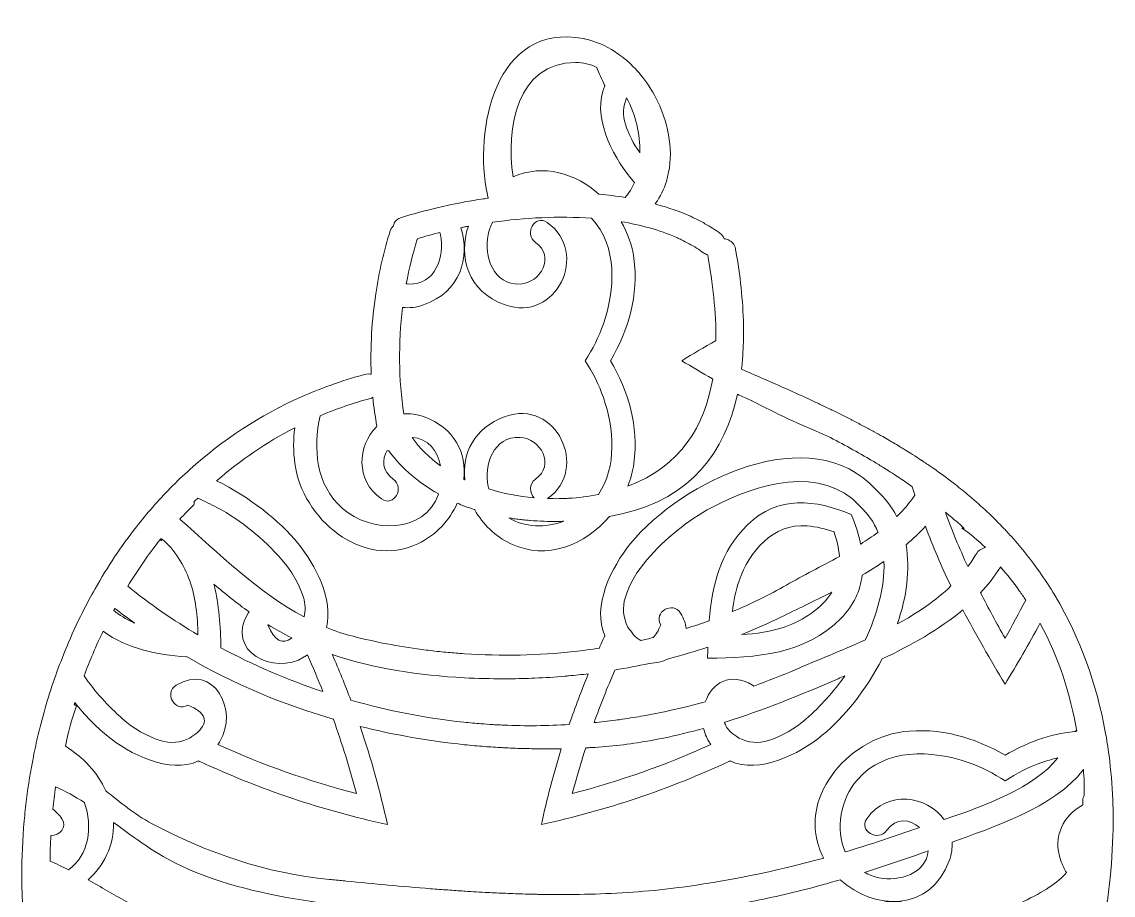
# Model space of a CAD drawing. Header units: inches. Extents: x -812 to 7891, y -3575 to 2748.
# Drawn here: x 2803.1 to 3209.7, y -805.6 to -480.3 of the extents above; entities that cross this region are included whole.
import ezdxf

# ---------------------------------------------------------------- set-up
doc = ezdxf.new("R2010")
doc.units = ezdxf.units.IN
doc.header["$MEASUREMENT"] = 0
doc.layers.add('Layer 1', color=7, linetype='Continuous')

# ---------------------------------------------------------------- blocks, each defined once
blk = doc.blocks.new('block 48')
at = {"layer": 'Layer 1', "lineweight": 0}
for points, knots in [([(3209.56, -770.08), (3209.34, -764.57), (3208.87, -759.09), (3208.17, -753.64), (3207.78, -750.67), (3207.33, -747.72), (3206.79, -744.78), (3203.57, -727.16), (3197.56, -710.07), (3188.09, -694.14), (3188.04, -694.05), (3187.98, -693.97), (3187.93, -693.89), (3186.15, -690.91), (3184.28, -688.05), (3182.34, -685.28), (3179.35, -681.02), (3176.16, -677), (3172.81, -673.19), (3172.3, -672.62), (3171.79, -672.04), (3171.28, -671.48), (3170.75, -670.9), (3170.22, -670.32), (3169.69, -669.75), (3169.51, -669.56), (3169.33, -669.38), (3169.15, -669.19), (3165.02, -664.82), (3160.66, -660.73), (3156.12, -656.9), (3154.41, -655.46), (3152.68, -654.06), (3150.92, -652.68), (3150.34, -652.23), (3149.75, -651.77), (3149.16, -651.32), (3146.79, -649.53), (3144.38, -647.79), (3141.93, -646.1), (3140.79, -645.32), (3139.65, -644.54), (3138.5, -643.77), (3138.45, -643.73), (3138.39, -643.69), (3138.33, -643.66), (3137.22, -642.93), (3136.11, -642.21), (3134.99, -641.51), (3134.75, -641.33), (3134.5, -641.18), (3134.26, -641.04), (3133.4, -640.49), (3132.52, -639.95), (3131.65, -639.42), (3131.15, -639.1), (3130.64, -638.8), (3130.14, -638.5), (3129.38, -638.04), (3128.63, -637.59), (3127.87, -637.15), (3127.38, -636.85), (3126.89, -636.57), (3126.4, -636.29), (3125.56, -635.79), (3124.71, -635.31), (3123.86, -634.83), (3122.82, -634.24), (3121.77, -633.65), (3120.72, -633.08), (3119.48, -632.4), (3118.24, -631.72), (3116.99, -631.06), (3115.65, -630.34), (3114.3, -629.64), (3112.94, -628.94), (3112.57, -628.74), (3112.19, -628.54), (3111.81, -628.35), (3110.83, -627.85), (3109.85, -627.36), (3108.86, -626.87), (3107.53, -626.2), (3106.2, -625.55), (3104.86, -624.9), (3104.76, -624.84), (3104.65, -624.79), (3104.54, -624.74), (3103.47, -624.22), (3102.39, -623.7), (3101.31, -623.19), (3100.05, -622.58), (3098.78, -621.99), (3097.5, -621.39), (3096.44, -620.9), (3095.37, -620.4), (3094.3, -619.92), (3093.62, -619.6), (3092.93, -619.29), (3092.24, -618.97), (3089.45, -617.7), (3086.64, -616.44), (3083.82, -615.2), (3079.64, -613.36), (3075.45, -611.54), (3071.25, -609.73), (3071.27, -609.63), (3071.27, -609.53), (3071.28, -609.44), (3071.51, -607.44), (3071.67, -605.42), (3071.78, -603.38), (3071.98, -600.06), (3072.04, -596.7), (3071.98, -593.32), (3071.8, -584.03), (3070.72, -574.63), (3069.13, -565.63), (3069.08, -565.34), (3069.04, -565.06), (3068.99, -564.78), (3068.71, -563.25), (3067.74, -562.21), (3066.49, -561.62), (3066.42, -561.59), (3066.35, -561.56), (3066.28, -561.53), (3065.83, -561.35), (3065.35, -561.21), (3064.86, -561.14), (3064.85, -561.13), (3064.85, -561.11), (3064.84, -561.1), (3064.53, -560.38), (3064.03, -559.67), (3063.15, -559.02), (3061.4, -557.75), (3059.55, -556.58), (3057.63, -555.5), (3056.34, -554.77), (3055.02, -554.08), (3053.66, -553.44), (3053.18, -553.21), (3052.69, -552.98), (3052.2, -552.76), (3048.27, -550.99), (3044.09, -549.53), (3039.74, -548.33), (3039.53, -548.27), (3039.33, -548.2), (3039.11, -548.14), (3039.11, -548.13), (3039.12, -548.13), (3039.12, -548.12), (3039.17, -548.05), (3039.2, -547.97), (3039.25, -547.91), (3041.03, -545.36), (3042.35, -542.62), (3043.25, -539.73), (3045.99, -530.91), (3044.78, -520.91), (3040.89, -511.93), (3040.8, -511.74), (3040.71, -511.53), (3040.65, -511.32), (3039.17, -508.02), (3037.31, -504.88), (3035.16, -501.99), (3033.36, -499.58), (3031.37, -497.34), (3029.2, -495.36), (3028.64, -494.86), (3028.07, -494.37), (3027.48, -493.92), (3027.23, -493.71), (3026.98, -493.51), (3026.73, -493.32), (3025.88, -492.67), (3025.02, -492.07), (3024.13, -491.49), (3020.63, -489.2), (3016.84, -487.52), (3012.83, -486.69), (3012.68, -486.66), (3012.54, -486.6), (3012.39, -486.57), (2979.43, -480.31), (2971.34, -520.57), (2976.58, -544.68), (2976.67, -545.11), (2976.76, -545.56), (2976.86, -545.98), (2976.29, -546.06), (2975.73, -546.17), (2975.16, -546.26), (2972.74, -546.62), (2970.33, -546.99), (2967.98, -547.42), (2966.14, -547.76), (2964.37, -548.14), (2962.58, -548.52), (2959.76, -549.11), (2957.01, -549.75), (2954.35, -550.43), (2950.93, -551.3), (2947.6, -552.22), (2944.52, -553.21), (2943.03, -553.68), (2942.22, -554.47), (2941.86, -555.36), (2941.74, -555.67), (2941.66, -555.99), (2941.63, -556.32), (2941.09, -556.77), (2940.65, -557.36), (2940.38, -558.15), (2937.97, -565.56), (2936.18, -573.5), (2934.96, -581.65), (2933.5, -591.49), (2932.9, -601.64), (2933.29, -611.6), (2932.57, -611.44), (2931.76, -611.42), (2930.82, -611.68), (2926.43, -612.85), (2922.16, -614.22), (2917.98, -615.72), (2914.35, -617.03), (2910.79, -618.43), (2907.33, -619.96), (2891.79, -626.86), (2877.9, -636.07), (2865.72, -647.05), (2863.21, -649.31), (2860.75, -651.62), (2858.39, -654.02), (2856.16, -656.3), (2854.01, -658.66), (2851.91, -661.06), (2849.81, -663.45), (2847.79, -665.9), (2845.82, -668.4), (2840.11, -675.68), (2834.95, -683.4), (2830.36, -691.51), (2828.73, -694.4), (2827.18, -697.33), (2825.69, -700.3), (2823.58, -704.51), (2821.62, -708.79), (2819.81, -713.15), (2818.35, -716.64), (2816.98, -720.17), (2815.71, -723.74), (2813.16, -730.94), (2811, -738.3), (2809.21, -745.77), (2808.56, -748.54), (2807.94, -751.31), (2807.39, -754.1), (2806.35, -759.32), (2805.5, -764.59), (2804.83, -769.89), (2804.5, -772.59), (2804.22, -775.29), (2803.97, -778), (2803.37, -784.79), (2803.1, -791.62), (2803.11, -798.45), (2803.11, -799.2), (2803.09, -799.95), (2803.1, -800.71), (2803.13, -803), (2803.2, -805.27), (2803.32, -807.51), (2803.32, -807.68), (2803.33, -807.85), (2803.34, -808.01), (2803.35, -808.18), (2803.37, -808.33), (2803.37, -808.5), (2803.53, -811.46), (2803.78, -814.37), (2804.08, -817.25), (2804.81, -824.19), (2805.92, -830.89), (2807.41, -837.35), (2808.03, -840.04), (2808.71, -842.69), (2809.45, -845.29), (2810.19, -847.85), (2810.96, -850.39), (2811.81, -852.87), (2811.73, -853.72), (2811.9, -854.55), (2812.34, -855.25), (2812.34, -855.25), (2813.15, -856.53), (2813.15, -856.53), (2813.49, -857.45), (2813.89, -858.33), (2814.24, -859.23), (2815.27, -861.83), (2816.35, -864.38), (2817.5, -866.88), (2819.61, -871.45), (2821.89, -875.89), (2824.4, -880.16), (2825.96, -882.81), (2827.61, -885.38), (2829.32, -887.91), (2833.13, -893.55), (2837.33, -898.87), (2841.82, -903.95), (2843.81, -906.2), (2845.87, -908.41), (2847.99, -910.55), (2848.93, -911.51), (2849.84, -912.48), (2850.8, -913.41), (2850.68, -914.68), (2851.25, -916.02), (2853.1, -916.99), (2854.15, -917.58), (2855.27, -918.05), (2856.34, -918.58), (2859.44, -921.31), (2862.65, -923.93), (2865.93, -926.48), (2868.24, -928.27), (2870.59, -930.03), (2873.01, -931.73), (2875.14, -933.24), (2877.31, -934.71), (2879.53, -936.13), (2880.19, -936.86), (2881.17, -937.43), (2882.27, -937.79), (2885.41, -939.73), (2888.63, -941.58), (2891.9, -943.38), (2894.62, -944.88), (2897.4, -946.28), (2900.2, -947.68), (2904.19, -949.66), (2908.25, -951.55), (2912.39, -953.33), (2915.03, -954.46), (2917.7, -955.55), (2920.4, -956.6), (2924.73, -958.29), (2929.12, -959.86), (2933.58, -961.33), (2936.58, -962.32), (2939.59, -963.28), (2942.64, -964.17), (2948.15, -965.78), (2953.75, -967.2), (2959.39, -968.49), (2962.19, -969.13), (2964.98, -969.76), (2967.79, -970.32), (2967.86, -970.33), (2967.92, -970.34), (2967.98, -970.36), (2968.04, -970.37), (2968.11, -970.38), (2968.17, -970.39), (2971.19, -970.99), (2974.21, -971.54), (2977.26, -972.05), (2977.84, -972.15), (2978.41, -972.28), (2978.99, -972.37), (2985.19, -973.36), (2991.37, -974.02), (2997.51, -974.36), (3000.31, -974.51), (3003.1, -974.58), (3005.88, -974.61), (3011.56, -974.66), (3017.2, -974.43), (3022.81, -973.98), (3025.65, -973.75), (3028.47, -973.45), (3031.29, -973.09), (3042.26, -971.71), (3053.08, -969.42), (3063.72, -966.34), (3067.09, -965.36), (3070.45, -964.32), (3073.78, -963.2), (3074, -963.14), (3074.21, -963.06), (3074.42, -962.98), (3075.17, -962.73), (3075.92, -962.47), (3076.66, -962.2), (3076.9, -962.12), (3077.15, -962.04), (3077.39, -961.95), (3077.74, -961.82), (3078.1, -961.7), (3078.45, -961.56), (3078.95, -961.39), (3079.44, -961.21), (3079.93, -961.02), (3080.54, -960.8), (3081.15, -960.57), (3081.76, -960.34), (3082.66, -960), (3083.56, -959.66), (3084.46, -959.3), (3085.63, -958.84), (3086.8, -958.37), (3087.97, -957.89), (3089.13, -957.41), (3090.3, -956.93), (3091.46, -956.43), (3092.44, -956.01), (3093.42, -955.59), (3094.4, -955.17), (3095.37, -954.74), (3096.34, -954.31), (3097.31, -953.87), (3097.33, -953.88), (3097.34, -953.88), (3097.34, -953.86), (3098.31, -953.42), (3099.27, -952.98), (3100.24, -952.53), (3101.88, -951.77), (3103.51, -950.99), (3105.14, -950.19), (3106.5, -949.53), (3107.85, -948.86), (3109.19, -948.17), (3109.88, -947.83), (3110.57, -947.47), (3111.25, -947.11), (3112.37, -946.54), (3113.49, -945.95), (3114.61, -945.35), (3116.35, -944.42), (3118.09, -943.51), (3119.81, -942.55), (3120.67, -942.07), (3121.5, -941.57), (3122.33, -941.07), (3122.78, -940.8), (3123.24, -940.53), (3123.7, -940.26), (3126.97, -938.33), (3130.15, -936.35), (3133.21, -934.31), (3134.06, -933.75), (3134.89, -933.18), (3135.73, -932.61), (3135.74, -932.61), (3135.75, -932.61), (3135.75, -932.6), (3136.57, -932.03), (3137.39, -931.46), (3138.19, -930.88), (3139.01, -930.3), (3139.82, -929.71), (3140.62, -929.12), (3141.42, -928.53), (3142.21, -927.93), (3142.99, -927.33), (3143.96, -926.59), (3144.92, -925.85), (3145.86, -925.09), (3146.45, -924.62), (3147.03, -924.15), (3147.61, -923.67), (3148.18, -923.21), (3148.74, -922.74), (3149.3, -922.26), (3151.28, -920.59), (3153.2, -918.89), (3155.07, -917.17), (3162.03, -910.73), (3168.29, -903.83), (3173.85, -896.4), (3179.85, -888.36), (3185.02, -879.69), (3189.48, -870.42), (3190.75, -867.77), (3191.96, -865.08), (3193.11, -862.33), (3195.51, -856.6), (3197.65, -850.65), (3199.53, -844.46), (3200.37, -841.71), (3201.16, -838.91), (3201.9, -836.06), (3202.31, -834.49), (3202.75, -832.94), (3203.13, -831.34), (3204.21, -826.79), (3205.13, -822.2), (3205.96, -817.6), (3206.52, -814.52), (3207.02, -811.43), (3207.46, -808.33), (3207.47, -808.22), (3207.49, -808.12), (3207.51, -808.01), (3207.52, -807.91), (3207.54, -807.81), (3207.55, -807.71), (3207.94, -804.86), (3208.28, -802.01), (3208.57, -799.16), (3209.27, -792.24), (3209.69, -785.32), (3209.71, -778.42), (3209.72, -775.63), (3209.67, -772.85), (3209.56, -770.08)], [0, 0, 0, 0, 1, 1, 1, 2, 2, 2, 3, 3, 3, 4, 4, 4, 5, 5, 5, 6, 6, 6, 7, 7, 7, 8, 8, 8, 9, 9, 9, 10, 10, 10, 11, 11, 11, 12, 12, 12, 13, 13, 13, 14, 14, 14, 15, 15, 15, 16, 16, 16, 17, 17, 17, 18, 18, 18, 19, 19, 19, 20, 20, 20, 21, 21, 21, 22, 22, 22, 23, 23, 23, 24, 24, 24, 25, 25, 25, 26, 26, 26, 27, 27, 27, 28, 28, 28, 29, 29, 29, 30, 30, 30, 31, 31, 31, 32, 32, 32, 33, 33, 33, 34, 34, 34, 35, 35, 35, 36, 36, 36, 37, 37, 37, 38, 38, 38, 39, 39, 39, 40, 40, 40, 41, 41, 41, 42, 42, 42, 43, 43, 43, 44, 44, 44, 45, 45, 45, 46, 46, 46, 47, 47, 47, 48, 48, 48, 49, 49, 49, 50, 50, 50, 51, 51, 51, 52, 52, 52, 53, 53, 53, 54, 54, 54, 55, 55, 55, 56, 56, 56, 57, 57, 57, 58, 58, 58, 59, 59, 59, 60, 60, 60, 61, 61, 61, 62, 62, 62, 63, 63, 63, 64, 64, 64, 65, 65, 65, 66, 66, 66, 67, 67, 67, 68, 68, 68, 69, 69, 69, 70, 70, 70, 71, 71, 71, 72, 72, 72, 73, 73, 73, 74, 74, 74, 75, 75, 75, 76, 76, 76, 77, 77, 77, 78, 78, 78, 79, 79, 79, 80, 80, 80, 81, 81, 81, 82, 82, 82, 83, 83, 83, 84, 84, 84, 85, 85, 85, 86, 86, 86, 87, 87, 87, 88, 88, 88, 89, 89, 89, 90, 90, 90, 91, 91, 91, 92, 92, 92, 93, 93, 93, 94, 94, 94, 95, 95, 95, 96, 96, 96, 97, 97, 97, 98, 98, 98, 99, 99, 99, 100, 100, 100, 101, 101, 101, 102, 102, 102, 103, 103, 103, 104, 104, 104, 105, 105, 105, 106, 106, 106, 107, 107, 107, 108, 108, 108, 109, 109, 109, 110, 110, 110, 111, 111, 111, 112, 112, 112, 113, 113, 113, 114, 114, 114, 115, 115, 115, 116, 116, 116, 117, 117, 117, 118, 118, 118, 119, 119, 119, 120, 120, 120, 121, 121, 121, 122, 122, 122, 123, 123, 123, 124, 124, 124, 125, 125, 125, 126, 126, 126, 127, 127, 127, 128, 128, 128, 129, 129, 129, 130, 130, 130, 131, 131, 131, 132, 132, 132, 133, 133, 133, 134, 134, 134, 135, 135, 135, 136, 136, 136, 137, 137, 137, 138, 138, 138, 139, 139, 139, 140, 140, 140, 141, 141, 141, 142, 142, 142, 143, 143, 143, 144, 144, 144, 145, 145, 145, 146, 146, 146, 147, 147, 147, 148, 148, 148, 149, 149, 149, 150, 150, 150, 151, 151, 151, 152, 152, 152, 153, 153, 153, 154, 154, 154, 155, 155, 155, 156, 156, 156, 157, 157, 157, 158, 158, 158, 159, 159, 159, 160, 160, 160, 161, 161, 161, 162, 162, 162, 163, 163, 163, 164, 164, 164, 165, 165, 165, 166, 166, 166, 167, 167, 167, 168, 168, 168, 169, 169, 169, 170, 170, 170, 171, 171, 171, 172, 172, 172, 173, 173, 173, 174, 174, 174, 174]), ([(3017.28, -497.28), (3018.24, -499.48), (3019.2, -501.67), (3020.21, -503.85), (3020.25, -503.94), (3020.31, -504), (3020.35, -504.09), (3015.39, -514.95), (3022.83, -529.75), (3029.9, -538.44), (3030.32, -538.97), (3030.78, -539.48), (3031.24, -540.01), (3031.26, -540.04), (3031.29, -540.08), (3031.32, -540.11), (3030.45, -542.21), (3029.34, -544.13), (3027.9, -545.74), (3024.72, -545.23), (3021.48, -544.84), (3018.2, -544.56), (3018.18, -544.54), (3018.16, -544.52), (3018.14, -544.51), (3009.44, -536.75), (2997.6, -533.08), (2986.11, -538.04), (2983.55, -519.87), (2987.5, -495.48), (3009.41, -495.44), (3012.25, -495.43), (3014.87, -496.12), (3017.28, -497.28)], [0, 0, 0, 0, 1, 1, 1, 2, 2, 2, 3, 3, 3, 4, 4, 4, 5, 5, 5, 6, 6, 6, 7, 7, 7, 8, 8, 8, 9, 9, 9, 10, 10, 10, 11, 11, 11, 11]), ([(3028.37, -508.65), (3028.37, -508.63), (3028.38, -508.61), (3028.39, -508.59), (3031.76, -514.73), (3033.54, -522.18), (3033.42, -529.16), (3033.39, -529.11), (3033.35, -529.07), (3033.32, -529.02), (3031.01, -525.77), (3029.19, -522.23), (3027.96, -518.41), (3026.89, -515.09), (3027.17, -511.79), (3028.37, -508.65)], [0, 0, 0, 0, 1, 1, 1, 2, 2, 2, 3, 3, 3, 4, 4, 4, 5, 5, 5, 5]), ([(2944.98, -586.71), (2947.41, -586.97), (2950.03, -586.74), (2952.81, -585.74), (2966.66, -580.74), (2970.15, -568.26), (2966.67, -557), (2967.11, -556.91), (2967.54, -556.81), (2967.98, -556.73), (2968.48, -556.63), (2968.96, -556.52), (2969.46, -556.43), (2965.68, -567.83), (2969.06, -580.66), (2983.15, -585.74), (3002.2, -592.62), (3014.84, -566.2), (2998.84, -555.05), (2994.28, -551.88), (2990, -559.32), (2994.51, -562.46), (3001.95, -567.64), (2996.44, -577.56), (2988.74, -577.99), (2978.73, -578.55), (2975.21, -567.58), (2976.82, -559.67), (2977.17, -557.92), (2977.75, -556.38), (2978.43, -554.97), (2990.39, -553.27), (3003.16, -552.6), (3015.4, -553.5), (3025.17, -564.06), (3024.18, -579.98), (3019.79, -592.84), (3018.14, -597.69), (3015.76, -602.23), (3012.94, -606.55), (3015.76, -610.87), (3018.14, -615.41), (3019.79, -620.26), (3023.75, -631.87), (3024.91, -645.96), (3017.92, -656.36), (3017.91, -656.38), (3017.9, -656.41), (3017.88, -656.43), (3014.28, -657.14), (3010.54, -657.6), (3006.74, -657.8), (3006.16, -657.84), (3005.59, -657.86), (3005.01, -657.88), (3004.52, -657.9), (3004.03, -657.91), (3003.53, -657.92), (3003.45, -657.93), (3003.37, -657.93), (3003.29, -657.93), (3001.87, -657.95), (3000.44, -657.94), (2999.01, -657.9), (3014.72, -646.67), (3002.12, -620.51), (2983.15, -627.36), (2971.4, -631.6), (2967.07, -641.23), (2968.15, -650.92), (2968.09, -650.9), (2968.04, -650.86), (2967.98, -650.84), (2967.93, -650.81), (2967.89, -650.78), (2967.84, -650.76), (2968.85, -641.12), (2964.49, -631.57), (2952.81, -627.36), (2950.19, -626.41), (2947.71, -626.15), (2945.4, -626.33), (2943.45, -613.66), (2943.35, -599.93), (2944.98, -586.71)], [0, 0, 0, 0, 1, 1, 1, 2, 2, 2, 3, 3, 3, 4, 4, 4, 5, 5, 5, 6, 6, 6, 7, 7, 7, 8, 8, 8, 9, 9, 9, 10, 10, 10, 11, 11, 11, 12, 12, 12, 13, 13, 13, 14, 14, 14, 15, 15, 15, 16, 16, 16, 17, 17, 17, 18, 18, 18, 19, 19, 19, 20, 20, 20, 21, 21, 21, 22, 22, 22, 23, 23, 23, 24, 24, 24, 25, 25, 25, 26, 26, 26, 27, 27, 27, 28, 28, 28, 28]), ([(3048.04, -561.11), (3048.32, -561.23), (3048.59, -561.36), (3048.86, -561.5), (3049.83, -561.96), (3050.78, -562.45), (3051.71, -562.97), (3053.61, -564.01), (3055.43, -565.15), (3057.14, -566.39), (3057.35, -566.54), (3057.56, -566.66), (3057.76, -566.77), (3057.78, -566.77), (3057.79, -566.78), (3057.81, -566.79), (3058.05, -566.9), (3058.28, -566.98), (3058.51, -567.05), (3058.55, -567.07), (3058.6, -567.08), (3058.64, -567.09), (3060.49, -577.51), (3061.84, -588.46), (3061.72, -599.03), (3061.68, -599.05), (3061.64, -599.08), (3061.6, -599.1), (3057.36, -601.54), (3053.15, -604.01), (3048.98, -606.55), (3052.75, -608.85), (3056.56, -611.1), (3060.39, -613.31), (3060.43, -613.33), (3060.46, -613.35), (3060.5, -613.37), (3057.54, -630.84), (3048.71, -645.79), (3028.85, -653.31), (3028.86, -653.29), (3028.87, -653.26), (3028.88, -653.24), (3029.95, -650.52), (3030.74, -647.73), (3031.13, -644.89), (3033.03, -630.7), (3029.12, -618.06), (3022.49, -606.55), (3029.12, -595.04), (3033.03, -582.4), (3031.13, -568.21), (3030.5, -563.55), (3028.82, -558.96), (3026.4, -554.75), (3033.71, -555.96), (3040.63, -557.84), (3046.83, -560.56), (3047.24, -560.74), (3047.64, -560.92), (3048.04, -561.11)], [0, 0, 0, 0, 1, 1, 1, 2, 2, 2, 3, 3, 3, 4, 4, 4, 5, 5, 5, 6, 6, 6, 7, 7, 7, 8, 8, 8, 9, 9, 9, 10, 10, 10, 11, 11, 11, 12, 12, 12, 13, 13, 13, 14, 14, 14, 15, 15, 15, 16, 16, 16, 17, 17, 17, 18, 18, 18, 19, 19, 19, 20, 20, 20, 20]), ([(2950.5, -561.1), (2953.13, -560.27), (2955.97, -559.51), (2958.89, -558.77), (2958.96, -559.08), (2959.08, -559.35), (2959.14, -559.67), (2960.75, -567.58), (2957.22, -578.55), (2947.22, -577.99), (2946.92, -577.97), (2946.62, -577.92), (2946.33, -577.87), (2947.38, -572.16), (2948.75, -566.6), (2950.44, -561.39), (2950.5, -561.28), (2950.45, -561.19), (2950.5, -561.1)], [0, 0, 0, 0, 1, 1, 1, 2, 2, 2, 3, 3, 3, 4, 4, 4, 5, 5, 5, 6, 6, 6, 6]), ([(3075.01, -621.39), (3075.05, -621.41), (3075.09, -621.43), (3075.13, -621.45), (3083.98, -626.13), (3092.98, -630.42), (3102.2, -634.11), (3107.92, -637.01), (3113.52, -640.03), (3118.98, -643.24), (3119.66, -643.63), (3120.34, -644.04), (3121.02, -644.45), (3122.22, -645.17), (3123.41, -645.9), (3124.6, -646.64), (3125.48, -647.19), (3126.35, -647.75), (3127.22, -648.31), (3127.56, -648.53), (3127.91, -648.75), (3128.26, -648.98), (3129.1, -649.53), (3129.93, -650.08), (3130.76, -650.64), (3131.15, -650.9), (3131.54, -651.16), (3131.92, -651.42), (3132.73, -651.98), (3133.54, -652.54), (3134.35, -653.1), (3134.53, -653.23), (3134.71, -653.36), (3134.89, -653.49), (3135.18, -654.51), (3135.48, -655.54), (3135.79, -656.56), (3135.8, -656.59), (3135.81, -656.62), (3135.82, -656.65), (3133.87, -659.54), (3131.61, -662.18), (3129.09, -664.61), (3129.07, -664.58), (3129.06, -664.55), (3129.04, -664.52), (3127.19, -660.91), (3124.66, -657.59), (3121.37, -654.62), (3097.34, -627.94), (3048.89, -651.3), (3029.9, -674.66), (3022.83, -683.35), (3015.39, -698.15), (3020.35, -709.01), (3020.31, -709.1), (3020.25, -709.16), (3020.21, -709.25), (3019.54, -710.7), (3018.92, -712.15), (3018.27, -713.6), (3018.27, -713.61), (3018.26, -713.62), (3018.26, -713.63), (3015.16, -714.1), (3012.06, -714.53), (3008.93, -714.88), (2995.76, -716.38), (2981.84, -716.62), (2967.98, -715.7), (2965.96, -715.57), (2963.95, -715.41), (2961.94, -715.22), (2960.84, -715.12), (2959.75, -715.02), (2958.66, -714.9), (2956.46, -714.67), (2954.27, -714.41), (2952.08, -714.12), (2947.7, -713.54), (2943.36, -712.84), (2939.09, -712.02), (2934.82, -711.2), (2930.61, -710.27), (2926.5, -709.22), (2923.11, -708.36), (2919.83, -707.23), (2916.63, -705.93), (2919.18, -695.48), (2912.48, -682.56), (2906.06, -674.66), (2899.04, -666.03), (2888, -657.41), (2875.66, -651.3), (2884.53, -643.63), (2894.24, -636.95), (2904.77, -631.53), (2904.26, -635.83), (2904.21, -640.27), (2904.83, -644.89), (2907.57, -665.32), (2929.88, -684.52), (2950.7, -674.73), (2957.41, -671.57), (2962.45, -665.98), (2965.32, -659.67), (2965.33, -659.65), (2965.34, -659.62), (2965.35, -659.6), (2966.22, -659.98), (2967.08, -660.38), (2967.98, -660.72), (2969.23, -661.2), (2970.52, -661.6), (2971.81, -662.02), (2971.82, -662.04), (2971.83, -662.06), (2971.85, -662.08), (2974.82, -667.38), (2979.42, -671.98), (2985.26, -674.73), (2998.84, -681.11), (3013.02, -675.14), (3022.02, -664.56), (3023.58, -664.27), (3025.13, -663.98), (3026.65, -663.63), (3052.75, -657.73), (3065.11, -640.29), (3069.72, -619.08), (3069.72, -619.08), (3069.72, -619.07), (3069.72, -619.07), (3071.5, -619.85), (3073.25, -620.62), (3075.01, -621.39)], [0, 0, 0, 0, 1, 1, 1, 2, 2, 2, 3, 3, 3, 4, 4, 4, 5, 5, 5, 6, 6, 6, 7, 7, 7, 8, 8, 8, 9, 9, 9, 10, 10, 10, 11, 11, 11, 12, 12, 12, 13, 13, 13, 14, 14, 14, 15, 15, 15, 16, 16, 16, 17, 17, 17, 18, 18, 18, 19, 19, 19, 20, 20, 20, 21, 21, 21, 22, 22, 22, 23, 23, 23, 24, 24, 24, 25, 25, 25, 26, 26, 26, 27, 27, 27, 28, 28, 28, 29, 29, 29, 30, 30, 30, 31, 31, 31, 32, 32, 32, 33, 33, 33, 34, 34, 34, 35, 35, 35, 36, 36, 36, 37, 37, 37, 38, 38, 38, 39, 39, 39, 40, 40, 40, 41, 41, 41, 42, 42, 42, 43, 43, 43, 44, 44, 44, 45, 45, 45, 45]), ([(2933.87, -620.19), (2934.23, -623.86), (2934.76, -627.45), (2935.38, -630.99), (2935.38, -630.99), (2935.2, -631.17), (2935.2, -631.17), (2928.31, -638.23), (2927.14, -651.1), (2937.12, -658.05), (2941.67, -661.22), (2945.96, -653.77), (2941.45, -650.64), (2937.29, -647.74), (2937.18, -643.35), (2939.24, -639.98), (2939.25, -639.97), (2939.26, -639.95), (2939.27, -639.94), (2939.45, -640.02), (2939.63, -640.12), (2939.82, -640.18), (2944.91, -646.94), (2951.26, -652.19), (2958.36, -656.19), (2958.35, -656.21), (2958.34, -656.24), (2958.33, -656.26), (2953.07, -671.16), (2933.07, -670.79), (2922.59, -661.59), (2912.57, -652.79), (2911.57, -639.27), (2914.27, -627.04), (2920.27, -624.5), (2926.49, -622.35), (2932.94, -620.63), (2933.25, -620.53), (2933.47, -620.39), (2933.72, -620.26), (2933.77, -620.24), (2933.82, -620.21), (2933.87, -620.19)], [0, 0, 0, 0, 1, 1, 1, 2, 2, 2, 3, 3, 3, 4, 4, 4, 5, 5, 5, 6, 6, 6, 7, 7, 7, 8, 8, 8, 9, 9, 9, 10, 10, 10, 11, 11, 11, 12, 12, 12, 13, 13, 13, 14, 14, 14, 14]), ([(2959.12, -645.68), (2955, -642.73), (2951.41, -639.2), (2948.47, -635.13), (2954.59, -635.4), (2958.03, -640.22), (2959.12, -645.68)], [0, 0, 0, 0, 1, 1, 1, 2, 2, 2, 2]), ([(2993.96, -657.6), (2988.21, -657.09), (2982.51, -656.01), (2977.07, -654.32), (2976.99, -654.02), (2976.88, -653.75), (2976.82, -653.43), (2975.21, -645.52), (2978.73, -634.55), (2988.74, -635.11), (2996.44, -635.54), (3001.95, -645.46), (2994.51, -650.64), (2991.85, -652.49), (2992.26, -655.82), (2993.96, -657.6)], [0, 0, 0, 0, 1, 1, 1, 2, 2, 2, 3, 3, 3, 4, 4, 4, 5, 5, 5, 5]), ([(3031.04, -708.67), (3030.32, -707.7), (3029.59, -706.74), (3028.87, -705.77), (3027.19, -702.25), (3026.74, -698.47), (3027.96, -694.69), (3029.63, -689.51), (3032.38, -684.83), (3035.97, -680.73), (3042.86, -672.84), (3050.94, -666.15), (3060.2, -661.19), (3076.61, -652.41), (3101.4, -645.14), (3115.27, -660.72), (3118.44, -663.54), (3120.62, -666.82), (3122.08, -670.38), (3122.09, -670.41), (3122.1, -670.43), (3122.11, -670.46), (3120.03, -672), (3117.87, -673.45), (3115.65, -674.84), (3115.64, -674.81), (3115.64, -674.78), (3115.63, -674.75), (3114.87, -671.08), (3113.67, -667.42), (3112.15, -663.84), (3099.05, -658.28), (3084.76, -656.64), (3073.52, -667.66), (3063.41, -677.56), (3060.23, -690.17), (3059.17, -703.37), (3059.16, -703.39), (3059.16, -703.42), (3059.16, -703.44), (3056.35, -704.45), (3053.51, -705.39), (3050.66, -706.28), (3050.66, -706.26), (3050.66, -706.25), (3050.65, -706.23), (3050.41, -704.47), (3049.77, -702.61), (3048.56, -700.63), (3045.68, -695.92), (3038.26, -700.22), (3041.15, -704.96), (3040.27, -707.1), (3039.32, -708.63), (3038.3, -709.66), (3038.3, -709.67), (3038.28, -709.69), (3038.27, -709.7), (3036.77, -710.07), (3035.25, -710.39), (3033.74, -710.73), (3033.74, -710.73), (3033.73, -710.73), (3033.73, -710.73), (3032.86, -710.32), (3031.98, -709.66), (3031.04, -708.67)], [0, 0, 0, 0, 1, 1, 1, 2, 2, 2, 3, 3, 3, 4, 4, 4, 5, 5, 5, 6, 6, 6, 7, 7, 7, 8, 8, 8, 9, 9, 9, 10, 10, 10, 11, 11, 11, 12, 12, 12, 13, 13, 13, 14, 14, 14, 15, 15, 15, 16, 16, 16, 17, 17, 17, 18, 18, 18, 19, 19, 19, 20, 20, 20, 21, 21, 21, 22, 22, 22, 22]), ([(2867.23, -660.21), (2867.25, -659.94), (2867.27, -659.69), (2867.3, -659.43), (2867.33, -659.29), (2867.25, -659.21), (2867.24, -659.09), (2867.69, -658.63), (2868.18, -658.21), (2868.65, -657.76), (2871.14, -658.84), (2873.53, -660), (2875.76, -661.19), (2885.02, -666.15), (2893.1, -672.84), (2899.99, -680.73), (2903.57, -684.83), (2906.33, -689.51), (2908, -694.69), (2908.8, -697.16), (2908.82, -699.62), (2908.31, -702.01), (2891.07, -692.79), (2876.33, -678.3), (2862, -665.55), (2863.71, -663.74), (2865.41, -661.93), (2867.23, -660.21)], [0, 0, 0, 0, 1, 1, 1, 2, 2, 2, 3, 3, 3, 4, 4, 4, 5, 5, 5, 6, 6, 6, 7, 7, 7, 8, 8, 8, 9, 9, 9, 9]), ([(3005.08, -666.36), (2998.24, -668.84), (2990.37, -668.71), (2984.59, -665.11), (2985.02, -665.18), (2985.45, -665.25), (2985.88, -665.31), (2986.61, -665.42), (2987.33, -665.52), (2988.06, -665.61), (2988.79, -665.7), (2989.51, -665.79), (2990.24, -665.86), (2990.91, -665.93), (2991.58, -665.99), (2992.25, -666.05), (2992.33, -666.06), (2992.4, -666.07), (2992.47, -666.07), (2995.92, -666.36), (2999.39, -666.46), (3002.85, -666.41), (3003.59, -666.4), (3004.34, -666.38), (3005.08, -666.36)], [0, 0, 0, 0, 1, 1, 1, 2, 2, 2, 3, 3, 3, 4, 4, 4, 5, 5, 5, 6, 6, 6, 7, 7, 7, 8, 8, 8, 8]), ([(3149.72, -665.04), (3151.24, -666.33), (3152.74, -667.64), (3154.21, -669.01), (3153.9, -668.98), (3153.61, -668.95), (3153.31, -668.9), (3156.49, -670.96), (3159.34, -673.5), (3162.13, -676.17), (3160.73, -676.49), (3159.46, -677.24), (3158.69, -678.56), (3157.74, -680.2), (3156.69, -681.76), (3155.57, -683.27), (3155.56, -683.24), (3155.54, -683.21), (3155.53, -683.18), (3152.44, -676.54), (3149.67, -669.79), (3147.21, -662.93), (3147.8, -663.42), (3148.39, -663.92), (3148.98, -664.41), (3149.23, -664.6), (3149.47, -664.82), (3149.72, -665.04)], [0, 0, 0, 0, 1, 1, 1, 2, 2, 2, 3, 3, 3, 4, 4, 4, 5, 5, 5, 6, 6, 6, 7, 7, 7, 8, 8, 8, 9, 9, 9, 9]), ([(3067.83, -699.98), (3068.28, -696.07), (3069.02, -692.21), (3070.32, -688.54), (3074.2, -677.65), (3082.81, -667.04), (3095.65, -668.09), (3099.14, -668.38), (3102.48, -669.16), (3105.71, -670.28), (3106.72, -673.2), (3107.42, -676.23), (3107.76, -679.36), (3107.76, -679.39), (3107.77, -679.43), (3107.77, -679.46), (3101.06, -683.16), (3094.2, -686.54), (3087.99, -690.12), (3081.42, -693.89), (3074.68, -697.16), (3067.82, -700.03), (3067.82, -700.01), (3067.82, -700), (3067.83, -699.98)], [0, 0, 0, 0, 1, 1, 1, 2, 2, 2, 3, 3, 3, 4, 4, 4, 5, 5, 5, 6, 6, 6, 7, 7, 7, 8, 8, 8, 8]), ([(3149.27, -690.45), (3143.55, -695.98), (3136.67, -700.58), (3129.33, -704.59), (3129.34, -704.56), (3129.35, -704.52), (3129.36, -704.49), (3132.75, -694.58), (3134.18, -684.39), (3132.55, -675.12), (3135.13, -672.95), (3137.56, -670.66), (3139.75, -668.24), (3142.53, -675.74), (3145.72, -683.11), (3149.23, -690.36), (3149.24, -690.39), (3149.26, -690.42), (3149.27, -690.45)], [0, 0, 0, 0, 1, 1, 1, 2, 2, 2, 3, 3, 3, 4, 4, 4, 5, 5, 5, 6, 6, 6, 6]), ([(2854.9, -673.4), (2854.89, -673.49), (2854.89, -673.58), (2854.88, -673.66), (2855.05, -673.46), (2855.22, -673.26), (2855.39, -673.05), (2860.11, -676.97), (2863.55, -682.71), (2865.63, -688.54), (2867.91, -694.91), (2868.56, -701.79), (2868.72, -708.69), (2859.55, -703.25), (2850.77, -697.22), (2842.55, -690.55), (2846.3, -684.46), (2850.34, -678.6), (2854.76, -673.03), (2854.83, -672.95), (2854.89, -672.86), (2854.96, -672.78), (2854.94, -672.98), (2854.92, -673.19), (2854.9, -673.4)], [0, 0, 0, 0, 1, 1, 1, 2, 2, 2, 3, 3, 3, 4, 4, 4, 5, 5, 5, 6, 6, 6, 7, 7, 7, 8, 8, 8, 8]), ([(3024.06, -721.77), (3028.34, -721.07), (3032.57, -720.26), (3036.78, -719.32), (3036.83, -719.32), (3036.89, -719.32), (3036.94, -719.31), (3039.4, -719.23), (3041.79, -718.64), (3043.89, -717.63), (3043.92, -717.63), (3043.95, -717.62), (3043.98, -717.61), (3048.92, -716.33), (3053.82, -714.85), (3058.69, -713.22), (3058.69, -713.22), (3058.69, -713.23), (3058.69, -713.23), (3058.66, -714.61), (3058.63, -715.99), (3058.61, -717.38), (3076.67, -717.15), (3094.95, -716.12), (3108.33, -702.47), (3113.1, -697.6), (3115.49, -692.15), (3116.23, -686.48), (3118.99, -684.85), (3121.7, -683.14), (3124.32, -681.34), (3124.69, -691.05), (3121.54, -701.51), (3117.44, -710.43), (3117.43, -710.46), (3117.41, -710.49), (3117.4, -710.52), (3108.42, -714.62), (3099.31, -718.16), (3091.18, -721.69), (3086.06, -723.91), (3080.95, -725.91), (3075.82, -727.77), (3075.81, -727.77), (3075.81, -727.76), (3075.8, -727.75), (3075.66, -727.65), (3075.52, -727.53), (3075.36, -727.43), (3066.92, -722.27), (3060.25, -726.74), (3057.75, -733.59), (3055.22, -734.29), (3052.69, -734.96), (3050.16, -735.58), (3048.64, -735.96), (3047.12, -736.32), (3045.59, -736.66), (3045.22, -736.74), (3044.86, -736.82), (3044.49, -736.9), (3043.83, -737.05), (3043.16, -737.19), (3042.5, -737.33), (3041.64, -737.51), (3040.79, -737.69), (3039.93, -737.86), (3039.07, -738.03), (3038.21, -738.2), (3037.35, -738.36), (3036.49, -738.52), (3035.63, -738.68), (3034.76, -738.83), (3032.17, -739.29), (3029.56, -739.71), (3026.93, -740.08), (3026.05, -740.21), (3025.17, -740.33), (3024.29, -740.45), (3022.91, -740.63), (3021.51, -740.8), (3020.12, -740.96), (3018.86, -741.1), (3017.59, -741.24), (3016.31, -741.37), (3016.31, -741.37), (3016.31, -741.37), (3016.31, -741.37), (3018.66, -734.77), (3021.27, -728.25), (3024.05, -721.8), (3024.05, -721.79), (3024.06, -721.78), (3024.06, -721.77)], [0, 0, 0, 0, 1, 1, 1, 2, 2, 2, 3, 3, 3, 4, 4, 4, 5, 5, 5, 6, 6, 6, 7, 7, 7, 8, 8, 8, 9, 9, 9, 10, 10, 10, 11, 11, 11, 12, 12, 12, 13, 13, 13, 14, 14, 14, 15, 15, 15, 16, 16, 16, 17, 17, 17, 18, 18, 18, 19, 19, 19, 20, 20, 20, 21, 21, 21, 22, 22, 22, 23, 23, 23, 24, 24, 24, 25, 25, 25, 26, 26, 26, 27, 27, 27, 28, 28, 28, 29, 29, 29, 30, 30, 30, 31, 31, 31, 31]), ([(3167.76, -683.38), (3170.16, -686.2), (3172.51, -689.14), (3174.75, -692.25), (3175.59, -693.4), (3176.35, -694.58), (3177.13, -695.75), (3177.13, -695.76), (3177.12, -695.76), (3177.12, -695.77), (3174.65, -700.52), (3172.1, -705.25), (3169.44, -709.91), (3166.27, -704.34), (3163.22, -698.71), (3160.32, -693.02), (3163.06, -690.07), (3165.57, -686.91), (3167.72, -683.44), (3167.73, -683.42), (3167.75, -683.4), (3167.76, -683.38)], [0, 0, 0, 0, 1, 1, 1, 2, 2, 2, 3, 3, 3, 4, 4, 4, 5, 5, 5, 6, 6, 6, 7, 7, 7, 7]), ([(2874.67, -689.81), (2878.92, -693.42), (2883.27, -696.91), (2887.76, -700.14), (2887.74, -700.16), (2887.72, -700.19), (2887.71, -700.21), (2887.6, -700.34), (2887.49, -700.47), (2887.4, -700.63), (2878.78, -714.73), (2896.94, -723.96), (2908.35, -716.92), (2908.75, -716.67), (2909.13, -716.41), (2909.5, -716.15), (2911.54, -720.66), (2913.45, -725.22), (2915.28, -729.81), (2902.13, -725.45), (2889.39, -719.99), (2877.27, -713.49), (2877.09, -705.47), (2876.58, -697.48), (2874.71, -689.97), (2874.7, -689.92), (2874.68, -689.86), (2874.67, -689.81)], [0, 0, 0, 0, 1, 1, 1, 2, 2, 2, 3, 3, 3, 4, 4, 4, 5, 5, 5, 6, 6, 6, 7, 7, 7, 8, 8, 8, 9, 9, 9, 9]), ([(3071.96, -708.27), (3076.61, -706.37), (3081.24, -704.36), (3085.84, -702.1), (3091.77, -699.2), (3098.32, -696.11), (3104.92, -692.71), (3101.14, -698.84), (3094.36, -703.21), (3087.45, -705.67), (3082.28, -707.51), (3076.78, -708.27), (3071.21, -708.58), (3071.46, -708.48), (3071.71, -708.38), (3071.96, -708.27)], [0, 0, 0, 0, 1, 1, 1, 2, 2, 2, 3, 3, 3, 4, 4, 4, 5, 5, 5, 5]), ([(2823.47, -735.17), (2823.19, -734.99), (2822.88, -734.81), (2822.54, -734.69), (2822.62, -734.42), (2822.72, -734.17), (2822.81, -733.9), (2826.58, -738.65), (2830.6, -742.82), (2834.63, -746.09), (2843.32, -753.16), (2858.11, -760.6), (2868.98, -755.64), (2869.06, -755.68), (2869.13, -755.74), (2869.22, -755.78), (2891.73, -766.2), (2915.15, -774.1), (2939.3, -779.33), (2936.62, -766.98), (2933.24, -754.81), (2929.18, -742.86), (2929.17, -742.83), (2929.16, -742.8), (2929.15, -742.77), (2941.88, -745.95), (2954.85, -748.24), (2967.98, -749.59), (2970.5, -749.85), (2973.03, -750.08), (2975.56, -750.27), (2977.72, -750.43), (2979.89, -750.57), (2982.05, -750.69), (2982.51, -750.72), (2982.98, -750.74), (2983.44, -750.76), (2984.62, -750.82), (2985.8, -750.87), (2986.98, -750.92), (2988.04, -750.96), (2989.1, -750.99), (2990.15, -751.02), (2990.15, -751.02), (2990.2, -751.02), (2990.2, -751.02), (2990.89, -751.04), (2991.58, -751.06), (2992.27, -751.07), (2993.19, -751.08), (2994.11, -751.1), (2995.03, -751.11), (2996.11, -751.12), (2997.19, -751.13), (2998.27, -751.13), (2998.27, -751.13), (2998.44, -751.13), (2998.44, -751.13), (2999.79, -751.13), (3001.15, -751.12), (3002.5, -751.1), (3003.03, -751.1), (3003.57, -751.09), (3004.11, -751.08), (3001.22, -760.38), (2998.72, -769.8), (2996.66, -779.33), (3020.8, -774.1), (3044.22, -766.2), (3066.74, -755.78), (3066.83, -755.74), (3066.9, -755.68), (3066.98, -755.64), (3077.84, -760.6), (3092.64, -753.16), (3101.33, -746.09), (3109.51, -739.44), (3117.68, -729.17), (3123.71, -717.62), (3134.35, -712.58), (3144.87, -706.77), (3153.71, -699.31), (3158.61, -708.71), (3163.93, -717.94), (3169.44, -727.01), (3173.95, -719.6), (3178.3, -712.09), (3182.43, -704.46), (3182.44, -704.44), (3182.46, -704.41), (3182.47, -704.39), (3189.49, -717.13), (3193.8, -730.63), (3196.14, -744.56), (3196.09, -744.57), (3196.06, -744.58), (3196.02, -744.58), (3196, -744.57), (3195.99, -744.56), (3195.97, -744.55), (3195.88, -744.51), (3195.78, -744.46), (3195.69, -744.41), (3195.69, -744.42), (3195.69, -744.44), (3195.7, -744.45), (3195.71, -744.51), (3195.73, -744.56), (3195.75, -744.63), (3195.7, -744.64), (3195.66, -744.66), (3195.62, -744.67), (3195.52, -744.68), (3195.43, -744.69), (3195.33, -744.7), (3186.06, -745.63), (3177.47, -748.88), (3169.44, -753.5), (3157.94, -746.87), (3145.29, -742.96), (3131.1, -744.86), (3110.67, -747.6), (3091.47, -769.91), (3101.26, -790.73), (3101.44, -791.11), (3101.67, -791.44), (3101.85, -791.8), (3101.86, -791.81), (3101.86, -791.82), (3101.87, -791.83), (3083.81, -796.81), (3065.46, -800.6), (3046.74, -802.96), (3036.13, -804.29), (3025.42, -805.01), (3014.67, -805.28), (3009.54, -805.42), (3004.39, -805.45), (2999.24, -805.39), (2998.19, -805.38), (2997.14, -805.37), (2996.09, -805.35), (2995.6, -805.34), (2995.11, -805.33), (2994.61, -805.32), (2993.27, -805.29), (2991.93, -805.26), (2990.59, -805.22), (2988.18, -805.15), (2985.77, -805.06), (2983.36, -804.96), (2982.24, -804.91), (2981.13, -804.87), (2980.01, -804.81), (2978.91, -804.76), (2977.82, -804.7), (2976.73, -804.65), (2973.9, -804.5), (2971.07, -804.34), (2968.24, -804.15), (2968.1, -804.14), (2967.95, -804.13), (2967.81, -804.12), (2965.84, -804), (2963.86, -803.86), (2961.88, -803.72), (2959.7, -803.56), (2957.51, -803.4), (2955.33, -803.23), (2944.81, -802.4), (2934.32, -801.41), (2923.92, -800.4), (2923.57, -800.37), (2923.22, -800.33), (2922.86, -800.3), (2921.13, -800.13), (2919.41, -799.96), (2917.69, -799.79), (2894.05, -797.5), (2872.31, -790.01), (2851.46, -778.92), (2845.1, -775.54), (2839.82, -771.07), (2834.44, -766.78), (2831.3, -760.03), (2825.85, -754.15), (2819.32, -750.15), (2820.37, -745.1), (2821.7, -740.12), (2823.47, -735.17)], [0, 0, 0, 0, 1, 1, 1, 2, 2, 2, 3, 3, 3, 4, 4, 4, 5, 5, 5, 6, 6, 6, 7, 7, 7, 8, 8, 8, 9, 9, 9, 10, 10, 10, 11, 11, 11, 12, 12, 12, 13, 13, 13, 14, 14, 14, 15, 15, 15, 16, 16, 16, 17, 17, 17, 18, 18, 18, 19, 19, 19, 20, 20, 20, 21, 21, 21, 22, 22, 22, 23, 23, 23, 24, 24, 24, 25, 25, 25, 26, 26, 26, 27, 27, 27, 28, 28, 28, 29, 29, 29, 30, 30, 30, 31, 31, 31, 32, 32, 32, 33, 33, 33, 34, 34, 34, 35, 35, 35, 36, 36, 36, 37, 37, 37, 38, 38, 38, 39, 39, 39, 40, 40, 40, 41, 41, 41, 42, 42, 42, 43, 43, 43, 44, 44, 44, 45, 45, 45, 46, 46, 46, 47, 47, 47, 48, 48, 48, 49, 49, 49, 50, 50, 50, 51, 51, 51, 52, 52, 52, 53, 53, 53, 54, 54, 54, 55, 55, 55, 56, 56, 56, 57, 57, 57, 58, 58, 58, 59, 59, 59, 60, 60, 60, 61, 61, 61, 62, 62, 62, 63, 63, 63, 63]), ([(2837.74, -698.83), (2840.16, -700.71), (2842.62, -702.5), (2845.1, -704.28), (2844.89, -704.18), (2844.68, -704.09), (2844.47, -703.99), (2841.95, -702.79), (2839.52, -701.33), (2837.34, -699.61), (2837.47, -699.37), (2837.58, -699.14), (2837.7, -698.9), (2837.72, -698.88), (2837.73, -698.85), (2837.74, -698.83)], [0, 0, 0, 0, 1, 1, 1, 2, 2, 2, 3, 3, 3, 4, 4, 4, 5, 5, 5, 5]), ([(2864.67, -716.92), (2881.88, -726.87), (2900.18, -734.55), (2919.15, -740.08), (2919.16, -740.11), (2919.17, -740.14), (2919.18, -740.17), (2922.45, -749.25), (2925.32, -758.46), (2927.76, -767.79), (2910.09, -763.18), (2892.83, -757.09), (2876.12, -749.53), (2876.38, -749.16), (2876.64, -748.79), (2876.88, -748.39), (2883.93, -736.98), (2874.69, -718.81), (2860.59, -727.43), (2855.88, -730.31), (2860.19, -737.73), (2864.92, -734.84), (2871.65, -737.6), (2872.89, -740.97), (2868.63, -744.95), (2867.67, -745.67), (2866.7, -746.4), (2865.74, -747.12), (2862.22, -748.8), (2858.44, -749.25), (2854.66, -748.03), (2849.48, -746.36), (2844.8, -743.61), (2840.69, -740.02), (2835.23, -735.25), (2830.39, -729.87), (2826.26, -723.96), (2828.38, -718.32), (2830.73, -712.77), (2833.36, -707.35), (2842.47, -713.87), (2853.24, -716.09), (2864.39, -716.9), (2864.48, -716.91), (2864.58, -716.91), (2864.67, -716.92)], [0, 0, 0, 0, 1, 1, 1, 2, 2, 2, 3, 3, 3, 4, 4, 4, 5, 5, 5, 6, 6, 6, 7, 7, 7, 8, 8, 8, 9, 9, 9, 10, 10, 10, 11, 11, 11, 12, 12, 12, 13, 13, 13, 14, 14, 14, 15, 15, 15, 15]), ([(2894.8, -704.96), (2894.82, -704.93), (2894.82, -704.91), (2894.84, -704.89), (2897.7, -706.68), (2900.65, -708.3), (2903.66, -709.81), (2903.62, -709.84), (2903.59, -709.87), (2903.55, -709.89), (2900.16, -712.52), (2897.25, -710.9), (2894.8, -704.97), (2894.8, -704.97), (2894.8, -704.96), (2894.8, -704.96)], [0, 0, 0, 0, 1, 1, 1, 2, 2, 2, 3, 3, 3, 4, 4, 4, 5, 5, 5, 5]), ([(2925.65, -733.01), (2923.53, -727.32), (2921.24, -721.68), (2918.8, -716.09), (2918.79, -716.08), (2918.79, -716.06), (2918.78, -716.05), (2934.47, -721.3), (2951.25, -723.8), (2967.98, -724.66), (2972.89, -724.91), (2977.79, -725.03), (2982.66, -725.03), (2983.34, -725.04), (2984.01, -725.03), (2984.68, -725.02), (2987.89, -725), (2991.07, -724.93), (2994.24, -724.8), (2998.01, -724.65), (3001.74, -724.4), (3005.43, -724.08), (3005.88, -724.04), (3006.32, -724), (3006.77, -723.96), (3009.25, -723.73), (3011.71, -723.46), (3014.17, -723.17), (3014.17, -723.18), (3014.16, -723.18), (3014.16, -723.19), (3011.6, -729.42), (3009.23, -735.73), (3007.05, -742.09), (2998.96, -742.57), (2990.82, -742.65), (2982.66, -742.3), (2982.24, -742.29), (2981.82, -742.26), (2981.39, -742.24), (2980.44, -742.2), (2979.49, -742.15), (2978.53, -742.1), (2977.07, -742.01), (2975.61, -741.91), (2974.15, -741.8), (2973.12, -741.72), (2972.1, -741.64), (2971.07, -741.54), (2969.97, -741.44), (2968.87, -741.33), (2967.77, -741.22), (2953.57, -739.71), (2939.45, -736.93), (2925.65, -733.01)], [0, 0, 0, 0, 1, 1, 1, 2, 2, 2, 3, 3, 3, 4, 4, 4, 5, 5, 5, 6, 6, 6, 7, 7, 7, 8, 8, 8, 9, 9, 9, 10, 10, 10, 11, 11, 11, 12, 12, 12, 13, 13, 13, 14, 14, 14, 15, 15, 15, 16, 16, 16, 17, 17, 17, 18, 18, 18, 18]), ([(3065.13, -741.15), (3079.34, -736.71), (3093.25, -731.12), (3107.23, -725.01), (3108.05, -724.65), (3108.89, -724.28), (3109.73, -723.92), (3105.59, -729.84), (3100.74, -735.24), (3095.26, -740.02), (3091.16, -743.61), (3086.48, -746.36), (3081.3, -748.03), (3077.52, -749.25), (3073.74, -748.8), (3070.22, -747.12), (3069.25, -746.4), (3068.29, -745.67), (3067.32, -744.95), (3065.92, -743.63), (3065.17, -742.39), (3064.96, -741.21), (3065.02, -741.19), (3065.07, -741.17), (3065.13, -741.15)], [0, 0, 0, 0, 1, 1, 1, 2, 2, 2, 3, 3, 3, 4, 4, 4, 5, 5, 5, 6, 6, 6, 7, 7, 7, 8, 8, 8, 8]), ([(3059.07, -748.39), (3059.32, -748.79), (3059.58, -749.16), (3059.84, -749.53), (3043.13, -757.09), (3025.87, -763.18), (3008.2, -767.79), (3009.69, -762.06), (3011.4, -756.39), (3013.21, -750.75), (3013.35, -750.76), (3013.48, -750.75), (3013.62, -750.73), (3014.19, -750.72), (3014.77, -750.7), (3015.34, -750.68), (3022.47, -750.29), (3029.44, -749.45), (3036.27, -748.24), (3037.11, -748.1), (3037.95, -747.95), (3038.78, -747.79), (3039.91, -747.58), (3041.03, -747.36), (3042.14, -747.14), (3047.19, -746.1), (3052.17, -744.87), (3057.11, -743.5), (3057.11, -743.51), (3057.11, -743.51), (3057.12, -743.52), (3057.5, -745.21), (3058.13, -746.86), (3059.07, -748.39)], [0, 0, 0, 0, 1, 1, 1, 2, 2, 2, 3, 3, 3, 4, 4, 4, 5, 5, 5, 6, 6, 6, 7, 7, 7, 8, 8, 8, 9, 9, 9, 10, 10, 10, 11, 11, 11, 11]), ([(3114.4, -762.63), (3124.87, -750.7), (3142.03, -751.53), (3155.73, -756.2), (3160.58, -757.85), (3165.13, -760.23), (3169.44, -763.05), (3173.76, -760.23), (3178.3, -757.85), (3183.15, -756.2), (3185.04, -755.55), (3186.98, -755), (3188.97, -754.53), (3189.01, -754.52), (3189.04, -754.51), (3189.08, -754.5), (3180.72, -765.41), (3161.84, -772.45), (3146.74, -777.46), (3146.73, -777.45), (3146.72, -777.43), (3146.71, -777.42), (3140.34, -768.67), (3125.57, -766.21), (3117.94, -777.15), (3114.77, -781.71), (3122.22, -785.99), (3125.35, -781.49), (3128.72, -776.66), (3134.06, -777.3), (3137.52, -780.44), (3137.53, -780.45), (3137.55, -780.46), (3137.56, -780.47), (3136.01, -780.98), (3134.52, -781.48), (3133.2, -781.95), (3125.48, -784.69), (3117.71, -787.2), (3109.89, -789.52), (3109.89, -789.51), (3109.88, -789.51), (3109.88, -789.5), (3106.01, -781.19), (3108.16, -769.73), (3114.4, -762.63)], [0, 0, 0, 0, 1, 1, 1, 2, 2, 2, 3, 3, 3, 4, 4, 4, 5, 5, 5, 6, 6, 6, 7, 7, 7, 8, 8, 8, 9, 9, 9, 10, 10, 10, 11, 11, 11, 12, 12, 12, 13, 13, 13, 14, 14, 14, 15, 15, 15, 15]), ([(3198.87, -768.43), (3198.84, -768.93), (3198.65, -769.36), (3198.37, -769.69), (3198.38, -770.5), (3198.36, -771.32), (3198.37, -772.13), (3198.35, -772.14), (3198.32, -772.16), (3198.3, -772.17), (3191.47, -775.83), (3186.9, -783.56), (3190.25, -792.84), (3190.82, -794.44), (3191.52, -795.87), (3192.29, -797.21), (3192.3, -797.23), (3192.31, -797.24), (3192.32, -797.26), (3189.31, -800.88), (3183.63, -804.5), (3176.31, -808.01), (3168.07, -811.97), (3157.78, -815.77), (3146.87, -819.27), (3146.87, -819.26), (3146.86, -819.26), (3146.86, -819.25), (3136.65, -800.59), (3109.89, -806.96), (3101.26, -825.29), (3100.17, -827.61), (3099.5, -829.94), (3099.09, -832.27), (3099.08, -832.28), (3099.08, -832.29), (3099.08, -832.3), (3087.42, -835.03), (3078.18, -836.92), (3074.23, -837.62), (3064.48, -839.34), (3054.67, -840.63), (3044.82, -841.53), (3042.02, -841.79), (3039.22, -842.02), (3036.41, -842.21), (3035.26, -842.3), (3034.11, -842.37), (3032.96, -842.44), (3031.23, -842.55), (3029.5, -842.64), (3027.77, -842.73), (3026.44, -842.79), (3025.1, -842.85), (3023.76, -842.9), (3022.87, -842.94), (3021.99, -842.97), (3021.1, -843), (3021.09, -843), (3021.09, -843), (3021.08, -842.99), (3013.03, -840.6), (3004.88, -838.48), (2996.66, -836.69), (2997.12, -838.84), (2997.64, -840.98), (2998.14, -843.12), (2988.08, -842.92), (2978.01, -842.41), (2967.98, -841.61), (2958.24, -840.82), (2948.53, -839.78), (2938.88, -838.51), (2939.01, -837.9), (2939.17, -837.3), (2939.3, -836.69), (2937.6, -837.06), (2935.92, -837.47), (2934.23, -837.86), (2933.08, -837.7), (2931.93, -837.55), (2930.78, -837.39), (2906.59, -833.85), (2883.5, -825.71), (2860.76, -817.11), (2854.13, -814.61), (2847.98, -811.39), (2841.96, -808.01), (2837.23, -805.35), (2832.56, -802.61), (2827.82, -799.99), (2830.62, -797.42), (2833.01, -794.31), (2834.69, -790.73), (2836.57, -786.73), (2837.36, -782.68), (2837.3, -778.72), (2837.3, -778.72), (2837.3, -778.6), (2837.3, -778.6), (2845.4, -784.48), (2853.48, -790.59), (2862.16, -794.63), (2877.67, -801.84), (2894.34, -805.51), (2911.15, -808.01), (2913.09, -808.3), (2915.02, -808.58), (2916.96, -808.84), (2933.73, -811.1), (2950.81, -812.71), (2967.98, -813.6), (2980.37, -814.24), (2992.8, -814.5), (3005.2, -814.33), (3014.02, -814.2), (3022.82, -813.85), (3031.57, -813.27), (3032.83, -813.18), (3034.09, -813.09), (3035.36, -813), (3042.98, -812.44), (3050.57, -811.69), (3058.09, -810.75), (3059.99, -810.51), (3061.89, -810.25), (3063.79, -809.95), (3064.58, -809.83), (3065.38, -809.7), (3066.17, -809.58), (3066.35, -809.55), (3066.53, -809.52), (3066.71, -809.49), (3069.44, -809.03), (3072.18, -808.53), (3074.91, -808.01), (3083.14, -806.44), (3091.32, -804.52), (3099.46, -802.32), (3100.13, -802.14), (3100.79, -801.96), (3101.44, -801.78), (3102.4, -801.52), (3103.36, -801.25), (3104.31, -800.98), (3105.56, -800.63), (3106.8, -800.27), (3108.05, -799.9), (3120.55, -811.43), (3141.73, -811.98), (3148.63, -792.84), (3149.51, -790.41), (3149.83, -788.08), (3149.73, -785.9), (3163.6, -780.81), (3187.98, -773.02), (3198.53, -758.99), (3198.57, -758.95), (3198.6, -758.9), (3198.63, -758.86), (3198.88, -762.02), (3199.02, -765.2), (3198.87, -768.43)], [0, 0, 0, 0, 1, 1, 1, 2, 2, 2, 3, 3, 3, 4, 4, 4, 5, 5, 5, 6, 6, 6, 7, 7, 7, 8, 8, 8, 9, 9, 9, 10, 10, 10, 11, 11, 11, 12, 12, 12, 13, 13, 13, 14, 14, 14, 15, 15, 15, 16, 16, 16, 17, 17, 17, 18, 18, 18, 19, 19, 19, 20, 20, 20, 21, 21, 21, 22, 22, 22, 23, 23, 23, 24, 24, 24, 25, 25, 25, 26, 26, 26, 27, 27, 27, 28, 28, 28, 29, 29, 29, 30, 30, 30, 31, 31, 31, 32, 32, 32, 33, 33, 33, 34, 34, 34, 35, 35, 35, 36, 36, 36, 37, 37, 37, 38, 38, 38, 39, 39, 39, 40, 40, 40, 41, 41, 41, 42, 42, 42, 43, 43, 43, 44, 44, 44, 45, 45, 45, 46, 46, 46, 47, 47, 47, 48, 48, 48, 49, 49, 49, 50, 50, 50, 51, 51, 51, 52, 52, 52, 53, 53, 53, 54, 54, 54, 54]), ([(2815.7, -765.27), (2819.35, -766.86), (2822.9, -768.89), (2826.4, -771.1), (2826.41, -771.13), (2826.42, -771.16), (2826.43, -771.19), (2829.56, -780.17), (2828.19, -790.78), (2820.49, -796.16), (2818.23, -795.06), (2815.94, -793.99), (2813.59, -793.04), (2813.6, -789.82), (2813.73, -786.59), (2813.91, -783.37), (2817.06, -783.56), (2820.3, -780.44), (2818.01, -777.15), (2817.02, -775.73), (2815.88, -774.61), (2814.68, -773.62), (2814.97, -770.86), (2815.29, -768.1), (2815.69, -765.34), (2815.69, -765.32), (2815.7, -765.29), (2815.7, -765.27)], [0, 0, 0, 0, 1, 1, 1, 2, 2, 2, 3, 3, 3, 4, 4, 4, 5, 5, 5, 6, 6, 6, 7, 7, 7, 8, 8, 8, 9, 9, 9, 9]), ([(3140.84, -789.13), (3140.02, -797.69), (3129.96, -800.68), (3122.56, -799.18), (3120.48, -798.75), (3118.66, -798.06), (3117.05, -797.18), (3125.06, -794.66), (3132.99, -791.94), (3140.84, -789.13)], [0, 0, 0, 0, 1, 1, 1, 2, 2, 2, 3, 3, 3, 3])]:
    blk.add_open_spline(points, degree=3, knots=knots, dxfattribs=at)

msp = doc.modelspace()

# ---------------------------------------------------------------- block references
at = {"layer": 'Layer 1'}
msp.add_blockref('block 48', (0, 0), dxfattribs=at)

doc.saveas('drawing.dxf')
